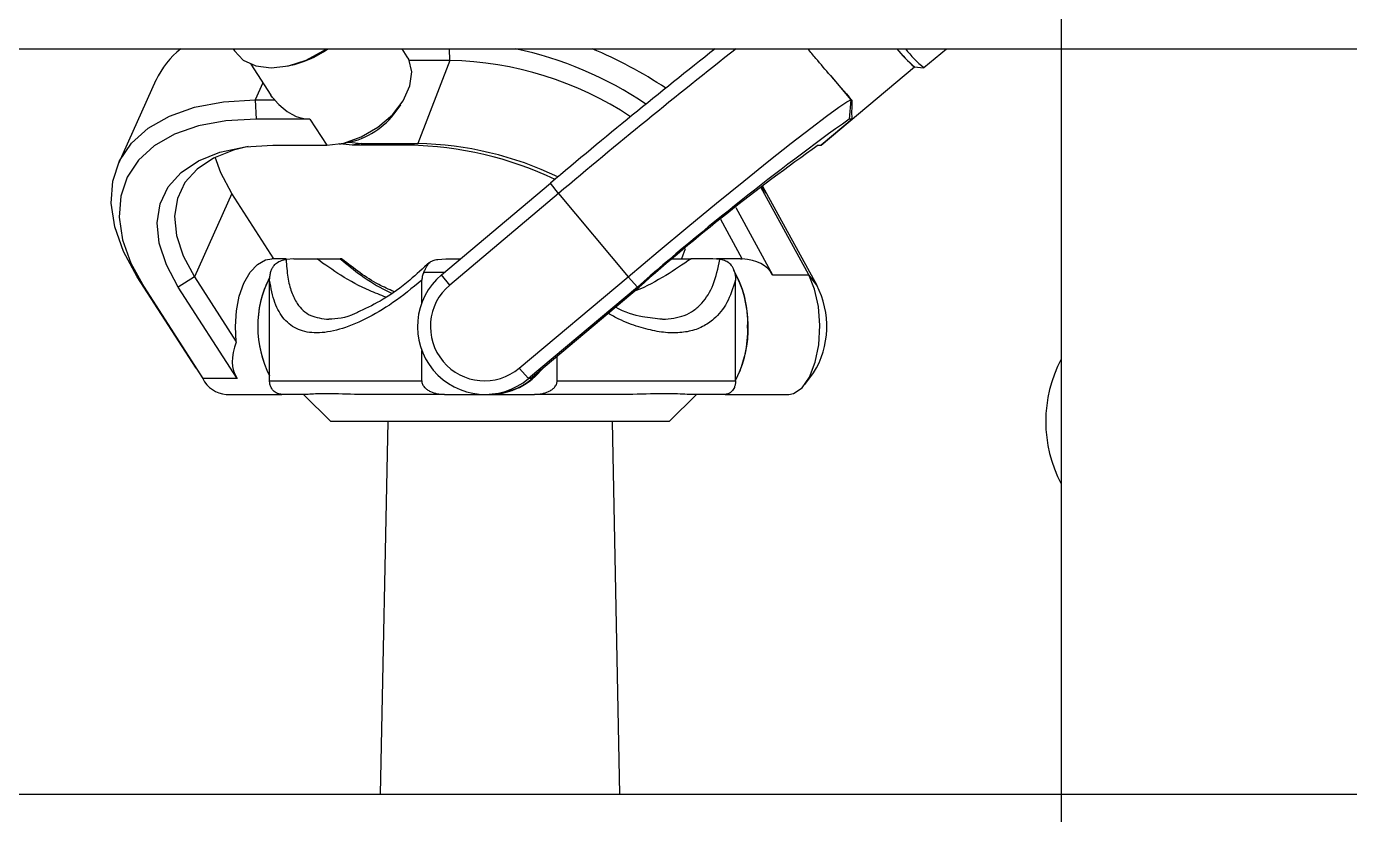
# Model space of a CAD drawing. Header units: millimetres. Extents: x 0 to 297, y 0 to 210.
# Drawn here: x 146.77 to 163.05, y 156.55 to 166.24 of the extents above; entities that cross this region are included whole.
import ezdxf

# ---------------------------------------------------------------- set-up
doc = ezdxf.new("R2010")
doc.units = ezdxf.units.MM

msp = doc.modelspace()

# ---------------------------------------------------------------- linework, layer by layer
at = {"color": 7, "linetype": 'Continuous', "lineweight": 25}
for p, q in [((159.499, 166.471), (159.499, 165.971)), ((145.691, 165.971), (159.499, 165.971)), ((149.31, 165.971), (149.326, 165.945)), ((151.453, 165.873), (151.39, 165.971)), ((151.978, 165.826), (151.972, 165.971)), ((157.811, 165.739), (158.088, 165.971)), ((159.499, 165.971), (169.262, 165.971)), ((159.499, 165.971), (159.499, 156.804)), ((159.499, 165.971), (169.262, 165.971)), ((149.53, 165.783), (149.775, 165.401)), ((149.954, 165.755), (150.002, 165.764)), ((151.978, 165.826), (151.478, 165.826)), ((151.978, 165.826), (151.584, 164.805)), ((156.546, 164.785), (157.694, 165.748)), ((157.693, 165.749), (157.81, 165.738)), ((148.361, 165.583), (147.899, 164.561)), ((156.661, 165.641), (156.912, 165.341)), ((149.678, 165.552), (149.583, 165.341)), ((149.583, 165.341), (149.824, 165.341)), ((149.583, 165.341), (149.594, 165.106)), ((151.317, 165.203), (151.373, 165.282)), ((156.912, 165.341), (156.892, 165.106)), ((156.912, 165.341), (156.925, 165.341)), ((150.256, 165.106), (149.594, 165.106)), ((150.256, 165.106), (150.463, 164.784)), ((156.928, 165.106), (156.545, 164.784)), ((156.928, 165.106), (156.892, 165.106)), ((149.8, 164.784), (150.463, 164.784)), ((150.621, 164.799), (150.716, 164.817)), ((150.777, 164.784), (150.622, 164.8)), ((150.74, 164.822), (150.885, 164.805)), ((150.885, 164.805), (150.777, 164.784)), ((151.476, 164.784), (150.777, 164.784)), ((150.885, 164.805), (151.584, 164.805)), ((151.584, 164.805), (151.476, 164.784)), ((156.509, 164.784), (156.545, 164.784)), ((156.545, 164.784), (156.546, 164.785)), ((151.876, 163.192), (153.215, 164.317)), ((153.315, 164.189), (153.215, 164.317)), ((155.876, 164.189), (155.812, 164.273)), ((155.823, 164.281), (155.876, 164.189)), ((149.296, 164.189), (148.834, 163.168)), ((149.812, 163.387), (149.296, 164.189)), ((153.315, 164.189), (151.976, 163.065)), ((153.315, 164.189), (154.171, 163.168)), ((156.394, 163.192), (155.805, 164.267)), ((155.876, 164.189), (156.492, 163.065)), ((155.496, 164.02), (155.949, 163.192)), ((155.576, 163.386), (155.311, 163.87)), ((154.875, 163.512), (154.827, 163.387)), ((149.965, 163.387), (149.788, 163.387)), ((150.056, 163.387), (149.962, 163.38)), ((150.056, 163.387), (150.339, 163.387)), ((150.643, 163.387), (150.628, 163.387)), ((150.656, 163.38), (150.643, 163.387)), ((151.828, 163.38), (151.929, 163.387)), ((151.929, 163.387), (152.109, 163.387)), ((155.214, 163.387), (154.945, 163.387)), ((155.301, 163.38), (155.214, 163.387)), ((155.555, 163.387), (155.259, 163.387)), ((155.555, 163.387), (155.576, 163.386)), ((148.132, 163.168), (148.215, 163.04)), ((148.855, 162.043), (148.132, 163.168)), ((148.834, 163.168), (148.636, 163.04)), ((148.834, 163.168), (149.35, 162.365)), ((151.91, 163.221), (151.656, 163.221)), ((151.976, 163.065), (151.876, 163.192)), ((152.832, 162.043), (154.171, 163.168)), ((154.171, 163.168), (154.286, 163.04)), ((155.949, 163.192), (156.394, 163.192)), ((156.492, 163.065), (156.394, 163.192)), ((148.215, 163.04), (148.938, 161.916)), ((149.359, 161.916), (148.636, 163.04)), ((149.76, 162.554), (149.76, 163.125)), ((151.633, 162.848), (151.633, 163.125)), ((154.286, 163.04), (152.947, 161.916)), ((152.97, 161.916), (154.308, 163.04)), ((155.494, 162.554), (155.494, 163.125)), ((149.76, 161.887), (149.76, 162.554)), ((155.494, 161.887), (155.494, 162.554)), ((151.633, 161.887), (151.633, 162.26)), ((153.298, 161.887), (153.298, 162.191)), ((148.855, 162.043), (148.938, 161.916)), ((152.832, 162.043), (152.947, 161.916)), ((149.359, 161.916), (148.938, 161.916)), ((149.76, 161.887), (151.633, 161.887)), ((152.97, 161.916), (152.947, 161.916)), ((153.298, 161.887), (155.494, 161.887)), ((156.346, 161.841), (156.454, 161.984)), ((149.226, 161.721), (149.911, 161.721)), ((150.236, 161.721), (149.911, 161.721)), ((150.178, 161.721), (150.512, 161.387)), ((151.912, 161.721), (150.806, 161.721)), ((151.912, 161.721), (152.412, 161.721)), ((152.412, 161.721), (152.457, 161.721)), ((152.457, 161.721), (152.465, 161.721)), ((152.465, 161.721), (153.018, 161.721)), ((154.228, 161.721), (153.018, 161.721)), ((154.678, 161.387), (155.012, 161.721)), ((155.366, 161.721), (154.896, 161.721)), ((155.366, 161.721), (156.147, 161.721)), ((154.678, 161.387), (150.512, 161.387)), ((151.213, 161.387), (151.122, 156.804)), ((154.068, 156.804), (153.977, 161.387)), ((145.691, 156.804), (159.499, 156.804)), ((159.499, 156.804), (169.262, 156.804)), ((159.499, 156.804), (159.499, 156.304)), ((159.499, 156.804), (169.262, 156.804))]:
    msp.add_line(p, q, dxfattribs=at)
at = {"color": 7, "linetype": 'Continuous', "lineweight": 25, "flags": 128}
for points in [[(149.326, 165.945), (149.327, 165.944), (149.436, 165.832), (149.591, 165.762), (149.78, 165.738), (149.991, 165.762), (150.208, 165.832), (150.419, 165.944), (150.459, 165.971)], [(150.463, 164.784), (150.672, 164.81), (150.888, 164.886), (151.093, 165.005), (151.27, 165.158), (151.405, 165.332), (151.487, 165.514), (151.51, 165.688), (151.471, 165.841), (151.453, 165.873)], [(148.132, 163.168), (147.963, 163.477), (147.854, 163.78), (147.809, 164.071), (147.829, 164.343), (147.913, 164.591), (148.06, 164.81), (148.265, 164.996), (148.526, 165.144), (148.837, 165.253), (149.192, 165.318), (149.583, 165.341)], [(149.824, 165.341), (149.797, 165.37), (149.775, 165.401)], [(154.171, 163.168), (154.541, 163.477), (154.906, 163.78), (155.259, 164.071), (155.594, 164.343), (155.902, 164.591), (156.179, 164.81), (156.418, 164.996), (156.614, 165.144), (156.764, 165.253), (156.864, 165.318), (156.912, 165.341)], [(149.594, 165.106), (149.222, 165.085), (148.885, 165.022), (148.589, 164.919), (148.341, 164.778), (148.146, 164.601), (148.007, 164.393), (147.927, 164.157), (147.908, 163.898), (147.95, 163.622), (148.053, 163.334), (148.215, 163.04)], [(148.636, 163.04), (148.489, 163.313), (148.401, 163.579), (148.376, 163.832), (148.414, 164.065), (148.513, 164.274), (148.671, 164.451), (148.885, 164.594), (149.149, 164.699), (149.457, 164.763), (149.8, 164.784)], [(149.496, 164.768), (149.316, 164.725), (149.068, 164.626), (148.867, 164.492), (148.718, 164.325), (148.625, 164.13), (148.59, 163.911), (148.614, 163.674), (148.696, 163.424), (148.834, 163.168)], [(149.296, 164.189), (149.158, 164.445), (149.09, 164.638)], [(149.35, 162.365), (149.338, 162.556), (149.351, 162.748), (149.386, 162.929), (149.444, 163.09), (149.519, 163.222), (149.609, 163.319), (149.709, 163.374), (149.788, 163.387)], [(156.147, 161.721), (156.208, 161.731), (156.312, 161.802), (156.403, 161.933), (156.473, 162.115), (156.517, 162.332), (156.53, 162.567), (156.513, 162.801), (156.466, 163.016), (156.394, 163.192)]]:
    msp.add_lwpolyline(points, dxfattribs=at)
at = {"color": 7, "linetype": 'Continuous', "lineweight": 25}
for centre, radius, start, end in [((149.319, 165.143), 1.054, 128.2732, 155.3672), ((149.766, 166.951), 1.21, 281.2544, 305.937), ((149.769, 166.942), 1.201, 281.1638, 306.0277), ((151.824, 161.469), 4.603, 56.111, 77.9716), ((199.588, 109.523), 71.783, 128.15317, 130.24176), ((204.62, 103.434), 79.521, 128.14739, 130.17978), ((151.667, 161.015), 5.367, 56.4342, 67.421), ((158.816, 167.051), 1.72, 218.9027, 229.2179), ((159.151, 167.376), 2.185, 220.0305, 228.1473), ((158.704, 166.839), 1.417, 217.7895, 230.9486), ((151.897, 161.641), 4.186, 56.5949, 88.8932), ((166.419, 173.981), 12.837, 220.5196, 222.3068), ((150.532, 165.764), 0.965, 280.9982, 324.4513), ((176.398, 137.814), 33.546, 125.5548, 131.237), ((151.403, 160.413), 4.372, 64.6846, 89.0469), ((151.507, 160.664), 4.142, 64.2418, 88.9424), ((171.568, 143.521), 26.056, 125.3071, 131.4847), ((150.937, 162.554), 1.324, 152.9341, 207.208), ((150.933, 162.554), 1.32, 153.0316, 207.2972), ((152.412, 162.554), 0.833, 129.9848, 309.9558), ((154.198, 162.55), 1.452, 333.2247, 28.812), ((154.39, 162.614), 1.253, 357.2686, 30.3278), ((152.404, 162.554), 0.666, 129.9779, 309.9627), ((155.518, 162.558), 1.098, 328.4642, 27.4736), ((154.345, 162.5), 1.298, 332.2706, 2.3742), ((160.958, 161.387), 1.648, 152.2645, 207.7355), ((152.457, 162.553), 0.832, 270.0068, 320.8398), ((152.457, 162.553), 0.832, 270.0055, 320.8411), ((152.465, 162.553), 0.832, 270.0096, 322.5151), ((149.251, 162.069), 0.349, 206.065, 265.8953)]:
    msp.add_arc(centre, radius, start, end, dxfattribs=at)
for centre, major_axis, ratio, start_param, end_param in [((150.201, 166.28), (-0.086, 1.173), 0.595723, 2.454474, 3.097975), ((157.031, 166.28), (0.103, 1.174), 0.032317, 2.500919, 3.14442), ((154.963, 162.554), (0.97, 0.665), 0.517463, 6.231271, 6.874772), ((150.349, 162.554), (0.99, 0.639), 0.540273, 2.497119, 3.14062)]:
    msp.add_ellipse(centre, major_axis=major_axis, ratio=ratio, start_param=start_param, end_param=end_param, dxfattribs=at)
for points, knots in [([(156.661, 165.641), (156.601, 165.711), (156.507, 165.821), (156.416, 165.931), (156.383, 165.971)], [0, 0, 0, 0, 0.6378546, 1, 1, 1, 1]), ([(149.772, 163.221), (149.777, 163.236), (149.785, 163.262), (149.81, 163.301), (149.847, 163.341), (149.903, 163.37), (149.943, 163.377), (149.962, 163.38)], [0, 0, 0, 0, 0.176654, 0.318972, 0.500363, 0.76198, 1, 1, 1, 1]), ([(149.962, 163.38), (149.968, 163.305), (149.979, 163.157), (150.025, 162.977), (150.108, 162.807), (150.248, 162.672), (150.409, 162.653), (150.488, 162.644)], [0, 0, 0, 0, 0.173171, 0.337961, 0.501217, 0.75647, 1, 1, 1, 1]), ([(150.339, 163.387), (150.38, 163.387), (150.461, 163.387), (150.553, 163.387), (150.613, 163.387), (150.623, 163.387), (150.628, 163.387)], [0, 0, 0, 0, 0.257116, 0.499379, 0.742454, 1, 1, 1, 1]), ([(151.192, 162.916), (151.124, 162.942), (150.932, 163.014), (150.645, 163.171), (150.437, 163.318), (150.339, 163.387)], [0, 0, 0, 0, 0.2282762, 0.6353087, 1, 1, 1, 1]), ([(150.628, 163.387), (150.714, 163.318), (150.895, 163.172), (151.109, 163.034), (151.239, 162.976), (151.262, 162.966)], [0, 0, 0, 0, 0.4240368, 0.897305, 1, 1, 1, 1]), ([(151.289, 162.985), (151.226, 163.013), (150.994, 163.115), (150.799, 163.269), (150.656, 163.38)], [0, 0, 0, 0, 0.271509, 1, 1, 1, 1]), ([(151.727, 163.344), (151.646, 163.269), (151.455, 163.092), (151.158, 162.878), (150.964, 162.787), (150.87, 162.743)], [0, 0, 0, 0, 0.271745, 0.646423, 1, 1, 1, 1]), ([(151.656, 163.221), (151.663, 163.236), (151.676, 163.262), (151.696, 163.301), (151.723, 163.341), (151.766, 163.37), (151.808, 163.377), (151.828, 163.38)], [0, 0, 0, 0, 0.176711, 0.319131, 0.500866, 0.762118, 1, 1, 1, 1]), ([(154.945, 163.387), (154.843, 163.318), (154.626, 163.172), (154.389, 163.042), (154.254, 162.991), (154.246, 162.988)], [0, 0, 0, 0, 0.457728, 0.968598, 1, 1, 1, 1]), ([(154.594, 162.644), (154.688, 162.653), (154.831, 162.666), (154.981, 162.751), (155.11, 162.865), (155.23, 163.058), (155.278, 163.273), (155.301, 163.38)], [0, 0, 0, 0, 0.245145, 0.37184, 0.501674, 0.749391, 1, 1, 1, 1]), ([(154.698, 163.387), (154.699, 163.387), (154.7, 163.387), (154.748, 163.387), (154.829, 163.387), (154.906, 163.387), (154.945, 163.387)], [0, 0, 0, 0, 0.257116, 0.499379, 0.7424538, 1, 1, 1, 1]), ([(155.483, 163.221), (155.479, 163.236), (155.472, 163.262), (155.448, 163.301), (155.412, 163.341), (155.357, 163.37), (155.319, 163.377), (155.301, 163.38)], [0, 0, 0, 0, 0.176711, 0.319131, 0.500866, 0.762118, 1, 1, 1, 1]), ([(149.76, 163.125), (149.76, 163.141), (149.762, 163.174), (149.769, 163.204), (149.772, 163.221)], [0, 0, 0, 0, 0.461375, 1, 1, 1, 1]), ([(151.656, 163.221), (151.649, 163.204), (151.637, 163.174), (151.634, 163.141), (151.633, 163.125)], [0, 0, 0, 0, 0.5386247, 1, 1, 1, 1]), ([(155.483, 163.221), (155.487, 163.204), (155.492, 163.174), (155.494, 163.141), (155.494, 163.125)], [0, 0, 0, 0, 0.538625, 1, 1, 1, 1]), ([(151.633, 163.125), (151.514, 163.028), (151.279, 162.837), (150.932, 162.635), (150.613, 162.507), (150.333, 162.463), (150.103, 162.505), (149.932, 162.634), (149.814, 162.836), (149.778, 163.028), (149.76, 163.125)], [0, 0, 0, 0, 0.126119, 0.248853, 0.375227, 0.499796, 0.623375, 0.749576, 0.873517, 1, 1, 1, 1]), ([(155.494, 163.125), (155.462, 163.028), (155.398, 162.837), (155.252, 162.658), (155.091, 162.548), (154.926, 162.49), (154.738, 162.471), (154.53, 162.489), (154.302, 162.548), (154.099, 162.62), (153.969, 162.693), (153.925, 162.718)], [0, 0, 0, 0, 0.158884, 0.313505, 0.420151, 0.525251, 0.629884, 0.733569, 0.838177, 0.944797, 1, 1, 1, 1]), ([(150.87, 162.743), (150.85, 162.733), (150.701, 162.654), (150.587, 162.648), (150.487, 162.644)], [0, 0, 0, 0, 0.131059, 1, 1, 1, 1]), ([(154.592, 162.644), (154.513, 162.651), (154.339, 162.668), (154.135, 162.726), (154.016, 162.794), (154.015, 162.794)], [0, 0, 0, 0, 0.460694, 0.998429, 1, 1, 1, 1]), ([(149.911, 161.721), (149.894, 161.722), (149.862, 161.725), (149.823, 161.748), (149.795, 161.776), (149.777, 161.806), (149.765, 161.837), (149.76, 161.866), (149.76, 161.88), (149.76, 161.887)], [0, 0, 0, 0, 0.259474, 0.49761, 0.630268, 0.748148, 0.880204, 0.940553, 1, 1, 1, 1]), ([(151.633, 161.887), (151.633, 161.88), (151.634, 161.866), (151.643, 161.838), (151.664, 161.807), (151.699, 161.777), (151.75, 161.749), (151.822, 161.725), (151.881, 161.722), (151.912, 161.721)], [0, 0, 0, 0, 0.05915, 0.11924, 0.25078, 0.368326, 0.500987, 0.739634, 1, 1, 1, 1]), ([(153.018, 161.721), (153.049, 161.722), (153.108, 161.725), (153.18, 161.748), (153.231, 161.776), (153.266, 161.806), (153.287, 161.837), (153.296, 161.866), (153.297, 161.88), (153.298, 161.887)], [0, 0, 0, 0, 0.259474, 0.49761, 0.630268, 0.748148, 0.880204, 0.940553, 1, 1, 1, 1]), ([(155.494, 161.887), (155.494, 161.88), (155.494, 161.866), (155.489, 161.838), (155.48, 161.807), (155.464, 161.777), (155.44, 161.749), (155.407, 161.725), (155.38, 161.722), (155.366, 161.721)], [0, 0, 0, 0, 0.05915, 0.11924, 0.25078, 0.368326, 0.500987, 0.739634, 1, 1, 1, 1]), ([(150.806, 161.721), (150.67, 161.725), (150.401, 161.733), (150.291, 161.725), (150.236, 161.721)], [0, 0, 0, 0, 0.502538, 1, 1, 1, 1]), ([(154.896, 161.721), (154.822, 161.725), (154.675, 161.733), (154.376, 161.725), (154.228, 161.721)], [0, 0, 0, 0, 0.50173, 1, 1, 1, 1])]:
    msp.add_open_spline(points, degree=3, knots=knots, dxfattribs=at)

doc.saveas('drawing.dxf')
